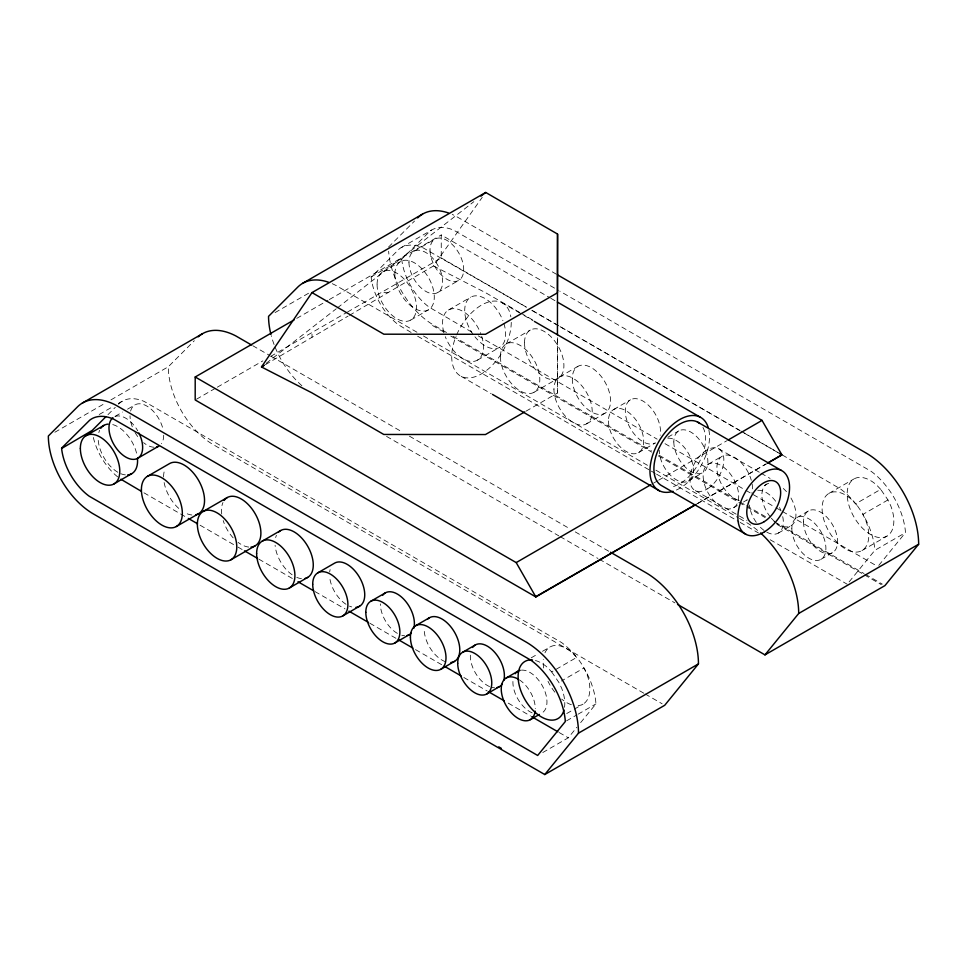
<?xml version="1.0" encoding="UTF-8"?>
<svg xmlns="http://www.w3.org/2000/svg" width="967" height="967" viewBox="0 0 967 967"><rect width="100%" height="100%" fill="white"/><g stroke="black" fill="none" stroke-linecap="round" stroke-linejoin="round"><path stroke-width="0.73" stroke-dasharray="4.83 3.63" d="M312.003 337.302L312.003 334.111M347.504 312.027L441.242 257.911L441.254 234.945L549.486 297.51M526.012 411.168L557.403 393.073L557.476 337.338M557.403 393.073L557.439 337.701M349.377 315.351L433.494 265.949L482.219 197.365M542.777 752.531L568.294 737.797L576.852 727.281M580.659 722.615L595.902 703.916L595.781 701.788A56.171 32.431 60 0 0 584.491 668.826L583.959 667.992L561.404 681.01M849.123 581.892L874.821 550.344L905.438 532.672L905.317 530.545A56.171 32.431 60 0 0 871.122 471.316L559.748 291.115M878.785 565.381L905.438 532.672M107.941 414.686L115.278 407.337M110.939 399.879L168.306 366.759L194.331 340.71M388.504 247.093L414.529 221.044M411.108 332.443L398.682 324.924A45.219 26.109 60 0 1 371.159 277.239L399.226 248.954A53.04 30.63 60 0 1 423.195 247.903L526.519 307.288M371.135 276.852L401.74 259.18L429.844 231.282A53.04 30.63 60 0 1 453.813 230.231L558.442 290.366M118.421 404.182L120.307 402.526A53.04 30.63 60 0 1 144.264 401.474L561.585 642.559A56.171 32.431 60 0 1 576.259 656.786L576.719 657.403L551.649 671.884L547.491 667.484A33.011 19.062 60 0 0 535.404 660.509M266.239 363.266L336.226 308.799M337.41 307.869L473.842 201.692M265.381 364.68L348.096 316.1M54.865 432.249L105.717 402.888M275.063 312.583L308.969 293.013M99.226 414.505L113.26 406.406M118.361 403.457L122.18 401.245M401.112 247.673L431.729 230.001M115.158 416.318L122.579 412.039M127.535 409.174L134.957 404.883M296.748 318.373L327.994 300.326M329.3 299.577L441.254 234.945M413.888 251.311L434.932 239.163M382.847 271.8L400.64 261.525M196.482 399.214L216.016 387.936M217.321 387.187L262.879 360.884M270.7 356.376L346.21 312.776M437.7 292.554L458.745 280.406M410.721 320.065L428.514 309.791M448.519 309.996L470.711 297.183M477.468 360.135L499.661 347.322M506.176 343.986L530.291 330.073M559.53 376.973L577.903 366.36M534.05 392.251L558.152 378.339M586.594 423.836L604.955 413.235M613.622 409.524L630.46 399.806M638.522 452.641L655.348 442.922A24.888 14.372 60 0 1 627.124 421.237A24.888 14.372 60 0 1 640.613 399.879A24.888 14.372 60 0 1 660.171 435.295M667.895 437.205L678.81 430.907M653.499 483.174L657.415 480.913M658.72 480.152L726.725 440.819M708.34 464.184L722.119 456.231M688.347 481.01L702.888 472.609M696.832 503.892L766.19 463.918M697.28 503.722L766.275 463.882M764.341 485.543L766.867 484.08M733.506 507.772L737.253 505.596M743.514 501.982L747.273 499.818A25.166 14.529 60 0 1 743.587 500.954M531.209 657.826L537.471 654.2M542.487 651.311L550.005 646.971M828.937 493.4L853.994 478.931M796.82 517.659L808.497 510.914M778.326 533.083L790.958 525.794M880.707 489.362L876.549 484.963A33.011 19.062 60 0 0 847.165 494.04A33.011 19.062 60 0 0 876.549 537.036A33.011 19.062 60 0 0 890.716 505.705L887.948 499.939L880.707 489.362L855.65 503.831L855.191 503.215A56.171 32.431 60 0 0 840.516 488.988L780.018 453.644M887.948 499.939L862.89 514.42L863.41 515.254A56.171 32.431 60 0 1 874.712 548.216L874.821 550.344M820.898 559.361L832.575 552.628M566.722 713.549L572.996 709.935M574.241 709.21L583.016 704.145M566.565 720.85L576.767 714.964M578.036 714.226L595.902 703.916M861.948 550.574L887.005 536.105M383.959 292.638L388.045 292.638M433.494 265.949L485.639 292.723L519.593 312.389M556.496 274.277L455.965 216.233A71.389 41.218 60 0 0 452.23 214.444M531.753 310.298L739.513 430.255M740.819 431.004L778.713 452.882M501.788 302.611L522.651 314.65M523.957 315.411L533.083 320.681M718.457 448.628L759.772 472.488M761.065 473.226L770.107 478.447M471.751 332.104L429.288 307.24A45.219 26.109 60 0 1 401.764 259.567L401.74 259.18M478.278 335.875L657.161 439.151M664.994 443.672L744.65 489.665M745.956 490.414L774.676 506.998M775.981 507.76L781.203 510.769M782.508 511.519L876.525 565.804M446.512 332.503L433.47 324.972A63.592 36.71 60 0 1 388.637 251.251M453.04 336.274L651.371 450.779M659.192 455.288L738.788 501.244M740.093 501.994L745.315 505.016M746.621 505.765L766.19 517.067M774.011 521.588L864.051 573.564M865.356 574.313L882.315 584.116M432.515 325.516L444.252 332.297M450.779 336.069L651.71 452.085M658.237 455.844L745.654 506.321M746.959 507.071L765.235 517.623M776.972 524.392L863.096 574.12M864.401 574.869L881.36 584.66M695.346 490.595L746.995 520.427M416.958 332.225L336.008 285.495A71.389 41.218 60 0 0 332.273 283.706M423.486 335.996L648.059 465.647M655.892 470.18L738.147 517.671M739.453 518.421L745.98 522.192A74.544 43.032 60 0 1 759.627 532.14M417.647 336.214L650.054 470.397M651.359 471.147L655.275 473.407M656.581 474.168L738.848 521.66M740.154 522.41L758.43 532.962M770.179 539.755L847.213 584.225M461.186 376.344L491.188 393.666M252.738 345.702L269.72 355.493M271.026 356.255L402.888 432.382M409.416 436.153L570.022 528.876M575.244 531.886L609.186 551.492M386.57 436.407L558.805 535.851M560.111 536.6L597.957 558.455M599.262 559.204L674.93 602.9M643.853 693.23L213.272 444.639A63.592 36.71 60 0 1 168.306 366.759M645.158 693.98L662.117 703.771M143.938 492.807L187.018 517.683M200.084 525.214L236.637 546.331M237.942 547.08L243.164 550.09M258.842 559.144L292.783 578.737M314.976 591.562L345.014 608.896M369.817 623.219L395.938 638.293M415.52 649.606L441.629 664.68M463.834 677.492L487.332 691.067M508.231 703.13L530.424 715.943M559.144 732.527L568.294 737.797M550.791 298.271L556.001 301.281M441.242 257.911L527.39 307.711M532.612 310.733L558.708 325.819M560.014 326.58L742.741 432.225M744.046 432.986L777.988 452.604M520.911 313.139L532.66 319.956M551.649 671.884L558.89 682.46L561.658 688.226A33.011 19.062 60 0 1 564.498 707.554M301.873 385.736A63.592 36.71 60 0 1 275.063 347.044M274.084 344.518A63.592 36.71 60 0 1 271.256 335.67M481.687 336.238A28.95 16.717 60 0 1 472.283 361.489A28.95 16.717 60 0 1 445.267 336.649M443.877 332.491A28.95 16.717 60 0 1 454.176 308.642A28.95 16.717 60 0 1 480.72 333.482M739.296 500.531A25.166 14.529 60 0 1 717.683 474.205A25.166 14.529 60 0 1 728.9 455.252A25.166 14.529 60 0 1 751.311 480.248M752.145 484.08A25.166 14.529 60 0 1 751.879 493.267M503.88 323.425A28.95 16.717 60 0 1 498.887 347.721A28.95 16.717 60 0 1 474.954 336.806M473.153 334.425A28.95 16.717 60 0 1 471.485 296.772A28.95 16.717 60 0 1 502.913 320.669M667.786 438.208A24.078 13.901 60 0 1 692.299 462.661A24.078 13.901 60 0 1 679.257 481.228A24.078 13.901 60 0 1 659.276 450.32M782.738 516.632A24.078 13.901 60 0 1 766.287 531.886M764.063 530.436A24.078 13.901 60 0 1 757.777 524.344M756.279 522.361A24.078 13.901 60 0 1 749.401 505.052M757.777 490.293A24.078 13.901 60 0 1 777.009 503.142M779.511 507.494A24.078 13.901 60 0 1 781.034 510.914M790.958 497.993A24.078 13.901 60 0 1 794.185 522.458A24.078 13.901 60 0 1 776.694 523.147M774.507 521.382A24.078 13.901 60 0 1 771.376 518.227M770.397 517.055A24.078 13.901 60 0 1 770.397 482.992M783.318 488.492A24.078 13.901 60 0 1 786.449 491.659M702.961 427.438A36.541 21.093 -60 0 1 698.645 463.362A36.541 21.093 -60 0 1 670.071 487.187M456.69 334.763A42.101 24.308 -60 0 1 487.694 302.272A42.101 24.308 -60 0 1 510.842 316.838M511.253 322.349A42.101 24.308 -60 0 1 473.322 377.251A42.101 24.308 -60 0 1 456.158 336.02M708.859 429.964A42.101 24.308 -60 0 1 674.313 490.873M571.376 704.725A33.011 19.062 60 0 1 561.658 699.117M554.84 692.167A33.011 19.062 60 0 1 547.999 681.276M543.684 667.992A33.011 19.062 60 0 1 543.297 659.337M544.953 652.798A33.011 19.062 60 0 1 572.549 653.015L578.181 658.95L583.016 666.033L586.727 673.757A33.011 19.062 60 0 1 578.181 705.632M117.684 476.912A45.219 26.109 60 0 1 93.037 436.02M125.396 474.882A27.874 16.088 60 0 1 119.146 472.96M117.853 472.259A27.874 16.088 60 0 1 98.175 439.332M98.827 432.624A27.874 16.088 60 0 1 99.649 430.291M112.752 424.586A27.874 16.088 60 0 1 136.891 454.611M153.983 447.238A23.812 13.743 60 0 1 143.575 442.681M137.701 436.528A23.812 13.743 60 0 1 134.957 432.382M132.286 426.81A23.812 13.743 60 0 1 130.025 415.786M130.605 411.084A23.812 13.743 60 0 1 146.319 405.765A23.812 13.743 60 0 1 162.807 428.466M163.701 435.223A23.812 13.743 60 0 1 161.441 443.648M191.901 515A28.95 16.717 60 0 1 184.056 512.28M178.762 508.412A28.95 16.717 60 0 1 163.616 478.061M163.592 476.816A28.95 16.717 60 0 1 165.152 468.669M248.724 547.068A27.874 16.088 60 0 1 238.1 542.39M233.168 537.857A27.874 16.088 60 0 1 223.184 520.56M221.721 514.021A27.874 16.088 60 0 1 222.978 502.477M115 416.523A23.812 13.743 60 0 1 137.725 430.786M301.45 578.617A27.052 15.617 60 0 1 296.627 577.323M292.131 574.797A27.052 15.617 60 0 1 275.099 545.291M275.655 537.592A27.052 15.617 60 0 1 276.453 535.319M351.698 606.913A24.888 14.372 60 0 1 349.438 606.128M345.993 604.278A24.888 14.372 60 0 1 329.687 577.239M329.687 571.932A24.888 14.372 60 0 1 330.134 569.575M404.569 635.706A24.078 13.901 60 0 1 401.776 635.259M397.377 633.385A24.078 13.901 60 0 1 380.345 603.904M445.461 661.706A25.166 14.529 60 0 1 424.199 629.275M494.56 687.779A24.078 13.901 60 0 1 491.768 687.344M489.58 686.582A24.078 13.901 60 0 1 470.905 651.226M532.152 712.86A24.078 13.901 60 0 1 513.054 679.777M521.418 670.143A24.078 13.901 60 0 1 543.442 687.912A24.078 13.901 60 0 1 541.979 712.945M519.376 679.849A24.078 13.901 60 0 1 535.295 708.654M857.113 505.378L851.48 499.431A33.011 19.062 60 0 0 822.095 508.509A33.011 19.062 60 0 0 851.48 551.504A33.011 19.062 60 0 0 865.658 520.173L861.948 512.45L857.113 505.378M377.082 284.552A27.874 16.088 60 0 0 406.636 321.322A27.874 16.088 60 0 0 406.636 281.917A27.874 16.088 60 0 0 377.082 284.552M408.956 262.214A23.812 13.743 60 0 0 434.207 293.63A23.812 13.743 60 0 0 434.207 259.954A23.812 13.743 60 0 0 408.956 262.214M500.41 356.75A27.874 16.088 60 0 0 529.964 393.521A27.874 16.088 60 0 0 529.964 354.103A27.874 16.088 60 0 0 500.41 356.75M553.934 389.35A27.052 15.617 60 0 0 582.63 425.057A27.052 15.617 60 0 0 582.63 386.788A27.052 15.617 60 0 0 553.934 389.35M703.13 475.704A25.166 14.529 60 0 0 729.819 508.908A25.166 14.529 60 0 0 729.819 473.322A25.166 14.529 60 0 0 703.13 475.704M394.874 274.277A27.874 16.088 60 0 0 424.428 311.06A27.874 16.088 60 0 0 424.428 271.642A27.874 16.088 60 0 0 394.874 274.277M430.001 250.066A23.812 13.743 60 0 0 455.264 281.482A23.812 13.743 60 0 0 455.264 247.806A23.812 13.743 60 0 0 430.001 250.066M524.513 342.826A27.874 16.088 60 0 0 554.067 379.596A27.874 16.088 60 0 0 554.067 340.191A27.874 16.088 60 0 0 524.513 342.826M572.295 378.75A27.052 15.617 60 0 0 600.99 414.456A27.052 15.617 60 0 0 600.99 376.187A27.052 15.617 60 0 0 572.295 378.75M608.473 420.923A24.888 14.372 60 0 0 634.872 453.765A24.888 14.372 60 0 0 634.872 418.554A24.888 14.372 60 0 0 608.473 420.923M673.818 441.931A24.078 13.901 60 0 0 699.359 473.697A24.078 13.901 60 0 0 699.359 439.647A24.078 13.901 60 0 0 673.818 441.931M791.84 528.683A24.078 13.901 60 0 0 817.381 560.461A24.078 13.901 60 0 0 817.381 526.399A24.078 13.901 60 0 0 791.84 528.683M803.504 521.938A24.078 13.901 60 0 0 829.045 553.716A24.078 13.901 60 0 0 829.045 519.666A24.078 13.901 60 0 0 803.504 521.938M707.493 488.831A23.97 13.84 -60 0 0 721.261 450.936A23.97 13.84 -60 0 0 691.925 469.068A23.97 13.84 -60 0 0 707.493 488.831"/><path stroke-width="1.45" d="M294.137 319.872L195.201 376.997L195.189 399.963L535.839 596.929L695.974 504.472M535.839 596.929L516.197 562.589L195.201 376.997M311.99 292.602L485.7 192.457L557.548 234.062L557.463 292.808L485.519 334.292L383.839 334.195L311.99 292.602L261.489 366.964L311.93 392.856L383.778 434.461L485.446 434.546L524.694 411.918M557.439 334.703L557.548 234.062M578.496 733.143A74.544 43.032 60 0 0 525.794 641.858L115.81 405.149A71.389 41.218 60 0 0 77.493 406.841L48.35 436.008A63.592 36.71 60 0 0 93.316 513.888L544.772 774.543L578.496 733.143L698.452 663.894A74.544 43.032 60 0 0 645.751 572.597L610.491 552.242M698.452 663.894L664.728 705.281L544.772 774.543M677.541 604.399L764.97 654.877L798.694 613.477L918.65 544.228A74.544 43.032 60 0 0 865.936 452.931L557.802 275.027M918.65 544.228L884.926 585.615L764.97 654.877M61.598 448.108L89.689 420.198A53.04 30.63 60 0 1 113.659 419.146L530.968 660.243A56.171 32.431 60 0 1 565.163 719.46L565.284 721.587L537.676 755.469L89.145 496.168A45.219 26.109 60 0 1 61.61 448.495L92.203 430.436L105.838 416.789M263.87 365.115L261.489 366.964L264.088 365.441M480.95 196.156L485.7 192.457M82.352 403.058L202.308 333.808M302.55 283.391L422.506 214.142M86.136 435.646L103.928 425.371M137.725 458.273L158.769 446.125A23.812 13.743 60 0 1 156.521 447.008M113.997 483.911L131.79 473.637M147.395 476.38L169.588 463.568A28.95 16.717 60 0 1 199.746 482.497A28.95 16.717 60 0 1 195.793 514.782M176.345 526.519L198.537 513.707M203.143 511.483L227.245 497.558M262.238 541.145L280.599 530.545M231.016 559.748L255.119 545.835M289.29 588.009L307.663 577.408M317.853 572.815L334.691 563.096A24.888 14.372 60 0 1 361.102 580.345A24.888 14.372 60 0 1 355.941 607.336M342.753 615.931L359.591 606.212M370.796 601.269L385.337 592.88M516.197 562.589L650.876 484.685M728.03 440.07L762.02 420.403L781.904 454.865L767.58 463.133L781.904 454.865L779.293 453.354M415.629 625.709L429.408 617.756M394.874 642.982L409.416 634.582M535.839 596.663L695.515 504.641M462.685 652.241L475.317 644.953M440.795 669.297L454.575 661.343M506.225 677.976L517.889 671.231M486.764 693.955L499.395 686.655M530.303 719.678L539.381 714.444M534.388 321.431L700.035 417.067M697.364 421.938L781.324 470.421M746.101 534.413L662.129 485.93A36.541 21.093 -60 0 1 662.032 442.439A36.541 21.093 -60 0 1 699.673 423.437M492.493 394.415L659.446 490.801M251.432 344.941L235.767 335.9A71.389 41.218 60 0 0 198.199 336.854M141.327 491.296L120.899 479.245M188.323 518.433L197.473 523.715M244.47 550.852L257.536 558.382M298.005 581.759L313.671 590.801M348.93 611.156L368.512 622.458M398.549 639.803L412.909 648.095M444.252 666.19L461.223 675.981M488.637 691.816L504.303 700.857M531.729 716.692L557.838 731.765M498.754 746.862L501.365 748.373M557.306 302.042L762.02 420.403M270.929 334.413A63.592 36.71 60 0 1 268.548 316.354L297.691 287.175A71.389 41.218 60 0 1 328.575 282.255M417.647 217.913A71.389 41.218 60 0 1 419.17 216.511M419.968 215.859A71.389 41.218 60 0 1 448.531 212.994M760.57 532.986A74.544 43.032 60 0 1 798.694 613.477M673.056 491.296A42.101 24.308 -60 0 1 657.959 443.067A42.101 24.308 -60 0 1 708.207 427.438M100.798 428.272A27.874 16.088 60 0 1 108.002 424.114M137.459 458.443A27.874 16.088 60 0 1 127.717 474.906M224.114 500.471A27.874 16.088 60 0 1 255.119 513.646A27.874 16.088 60 0 1 251.033 547.092M278.46 532.261A27.052 15.617 60 0 1 307.663 546.162A27.052 15.617 60 0 1 305.101 578.411M427.414 619.351A25.166 14.529 60 0 1 455.106 633.24A25.166 14.529 60 0 1 450.888 662.48M138.897 432.974A23.812 13.743 60 0 1 137.229 458.539A23.812 13.743 60 0 1 114.191 445.013A23.812 13.743 60 0 1 112.921 417.708M382.63 595.382A24.078 13.901 60 0 1 403.892 599.322A24.078 13.901 60 0 1 413.816 628.308M411.326 633.059A24.078 13.901 60 0 1 407.143 635.476M472.609 647.467A24.078 13.901 60 0 1 493.871 651.407A24.078 13.901 60 0 1 503.807 680.393M502.103 684.153A24.078 13.901 60 0 1 497.123 687.549M515.181 673.745A24.078 13.901 60 0 1 520.173 670.336M563.991 710.02A33.011 19.062 60 0 1 526.06 701.401A33.011 19.062 60 0 1 532.515 659.965M535.15 711.144A24.078 13.901 60 0 1 516.777 717.55A24.078 13.901 60 0 1 501.257 688.141A24.078 13.901 60 0 1 518.264 679.16M764.619 531.705A36.541 21.093 -60 0 0 785.627 473.951A36.541 21.093 -60 0 0 740.891 501.595A36.541 21.093 -60 0 0 764.619 531.705M764.305 521.624A23.97 13.84 -60 0 0 778.084 483.742A23.97 13.84 -60 0 0 748.748 501.873A23.97 13.84 -60 0 0 764.305 521.624M410.419 637.229A25.166 14.529 60 0 0 437.108 670.433A25.166 14.529 60 0 0 437.108 634.848A25.166 14.529 60 0 0 410.419 637.229M80.358 448.398A27.874 16.088 60 0 0 109.924 485.18A27.874 16.088 60 0 0 109.924 445.763A27.874 16.088 60 0 0 80.358 448.398M141.4 489.628A28.95 16.717 60 0 0 172.102 527.837A28.95 16.717 60 0 0 172.102 486.885A28.95 16.717 60 0 0 141.4 489.628M197.365 524.235A27.874 16.088 60 0 0 226.931 561.005A27.874 16.088 60 0 0 226.931 521.6A27.874 16.088 60 0 0 197.365 524.235M256.63 553.535A27.052 15.617 60 0 0 285.338 589.241A27.052 15.617 60 0 0 285.338 550.972A27.052 15.617 60 0 0 256.63 553.535M312.704 584.213A24.888 14.372 60 0 0 339.103 617.055A24.888 14.372 60 0 0 339.103 581.856A24.888 14.372 60 0 0 312.704 584.213M365.804 612.292A24.078 13.901 60 0 0 391.345 644.07A24.078 13.901 60 0 0 391.345 610.008A24.078 13.901 60 0 0 365.804 612.292M457.705 663.265A24.078 13.901 60 0 0 483.246 695.043A24.078 13.901 60 0 0 483.246 660.981A24.078 13.901 60 0 0 457.705 663.265"/></g></svg>
